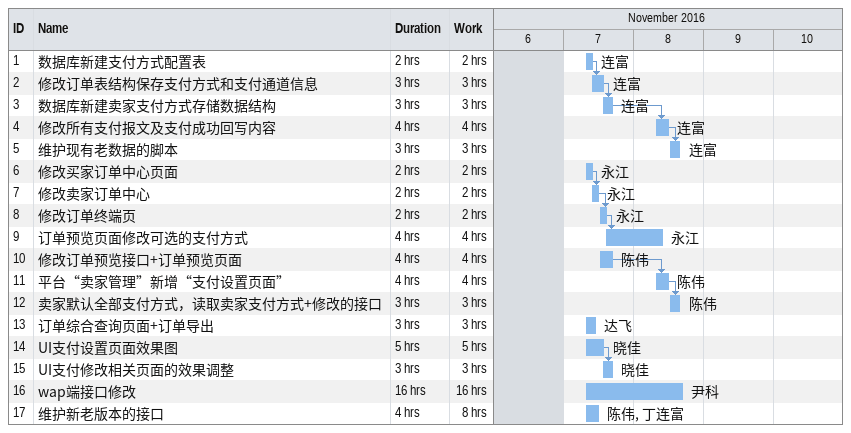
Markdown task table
| ID | Task | Duration | Start | Finish | Predecessors | Resources | Work (h) |
|---|---|---|---|---|---|---|---|
| 1 | 数据库新建支付方式配置表 | 2h | 2016-11-07 | 2016-11-07 |  | 连富 | 2 |
| 2 | 修改订单表结构保存支付方式和支付通道信息 | 3h | 2016-11-07 | 2016-11-07 | 1 | 连富 | 3 |
| 3 | 数据库新建卖家支付方式存储数据结构 | 3h | 2016-11-07 | 2016-11-07 | 2 | 连富 | 3 |
| 4 | 修改所有支付报文及支付成功回写内容 | 4h | 2016-11-08 | 2016-11-08 | 3 | 连富 | 4 |
| 5 | 维护现有老数据的脚本 | 3h | 2016-11-08 | 2016-11-08 | 4 | 连富 | 3 |
| 6 | 修改买家订单中心页面 | 2h | 2016-11-07 | 2016-11-07 |  | 永江 | 2 |
| 7 | 修改卖家订单中心 | 2h | 2016-11-07 | 2016-11-07 | 6 | 永江 | 2 |
| 8 | 修改订单终端页 | 2h | 2016-11-07 | 2016-11-07 | 7 | 永江 | 2 |
| 9 | 订单预览页面修改可选的支付方式 | 4h | 2016-11-07 | 2016-11-08 | 8 | 永江 | 4 |
| 10 | 修改订单预览接口+订单预览页面 | 4h | 2016-11-07 | 2016-11-07 |  | 陈伟 | 4 |
| 11 | 平台“卖家管理”新增“支付设置页面” | 4h | 2016-11-08 | 2016-11-08 | 10 | 陈伟 | 4 |
| 12 | 卖家默认全部支付方式，读取卖家支付方式+修改的接口 | 3h | 2016-11-08 | 2016-11-08 | 11 | 陈伟 | 3 |
| 13 | 订单综合查询页面+订单导出 | 3h | 2016-11-07 | 2016-11-07 |  | 达飞 | 3 |
| 14 | UI支付设置页面效果图 | 5h | 2016-11-07 | 2016-11-07 |  | 晓佳 | 5 |
| 15 | UI支付修改相关页面的效果调整 | 3h | 2016-11-07 | 2016-11-07 | 14 | 晓佳 | 3 |
| 16 | wap端接口修改 | 16h | 2016-11-07 | 2016-11-08 |  | 尹科 | 16 |
| 17 | 维护新老版本的接口 | 4h | 2016-11-07 | 2016-11-07 |  | 陈伟, 丁连富 | 8 |
